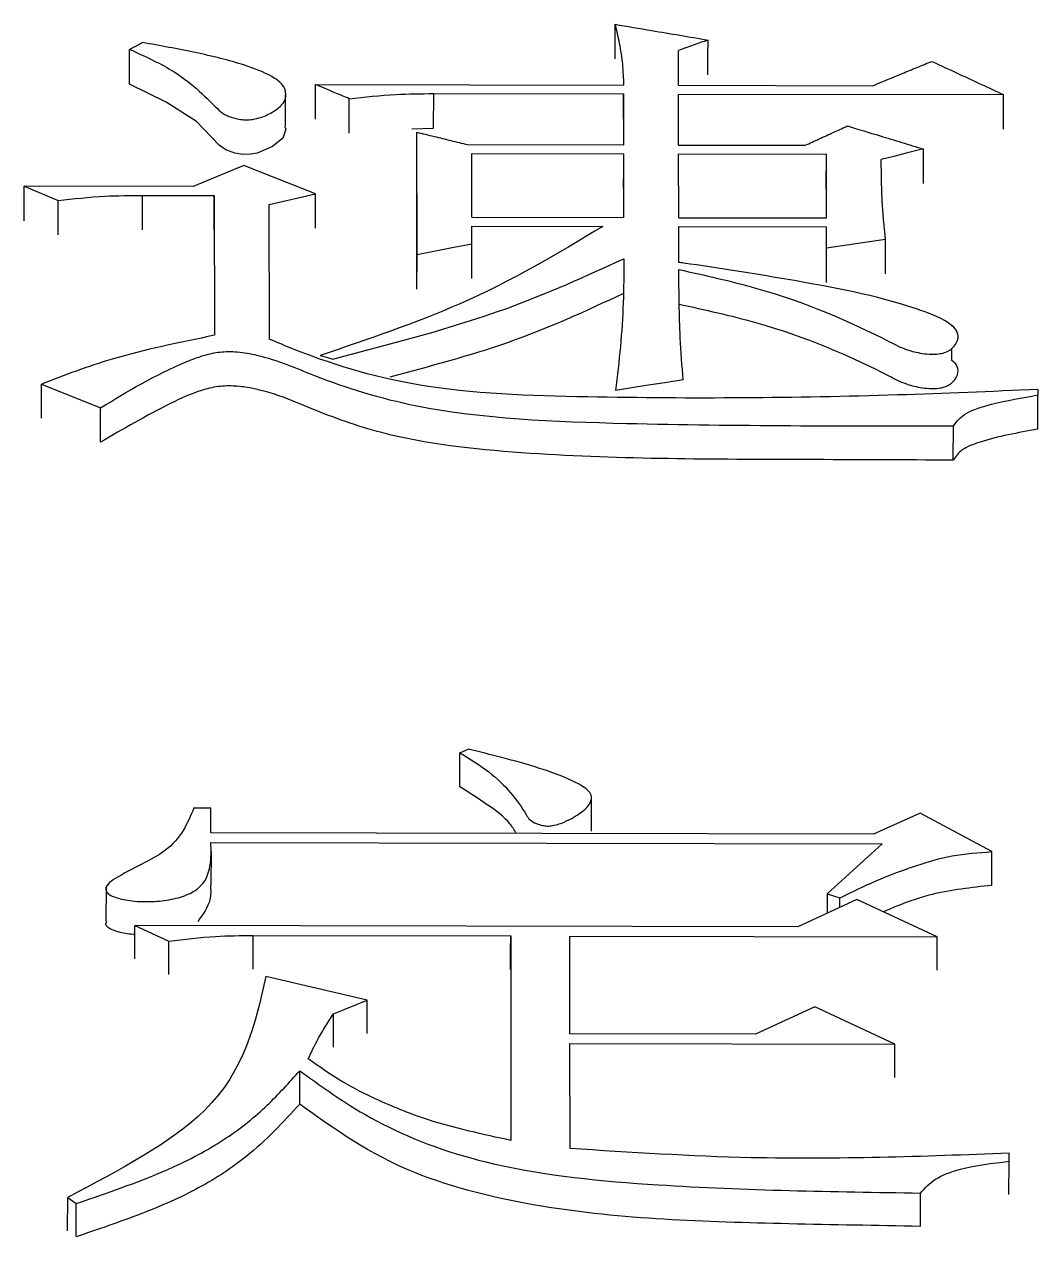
# Model space of a CAD drawing. Header units: millimetres. Extents: x 2384 to 4064, y 886 to 2074.
# Drawn here: x 2773.489 to 2776.086, y 1870.759 to 1873.865 of the extents above; entities that cross this region are included whole.
import ezdxf

# ---------------------------------------------------------------- set-up
doc = ezdxf.new("R2010")
doc.units = ezdxf.units.MM

msp = doc.modelspace()

# ---------------------------------------------------------------- linework, layer by layer
at = {"color": 7, "linetype": 'Continuous', "lineweight": 25}
for p, q in [((2773.7593, 1873.7111), (2773.7595, 1873.8002)), ((2775.1659, 1873.7082), (2775.1658, 1873.7976)), ((2774.2354, 1873.6214), (2774.2356, 1873.7099)), ((2774.2356, 1873.7099), (2775.0253, 1873.7085)), ((2775.1659, 1873.7082), (2775.6635, 1873.7073)), ((2774.1588, 1873.6044), (2774.159, 1873.6837)), ((2774.159, 1873.6885), (2774.159, 1873.6934)), ((2774.5383, 1873.5981), (2774.5386, 1873.687)), ((2774.5386, 1873.687), (2775.0253, 1873.6861)), ((2775.0253, 1873.6861), (2775.0251, 1873.5975)), ((2775.0255, 1873.5555), (2775.0253, 1873.6861)), ((2775.166, 1873.6858), (2775.9989, 1873.6843)), ((2775.1662, 1873.5553), (2775.166, 1873.6858)), ((2774.322, 1873.5854), (2774.3222, 1873.6739)), ((2774.483, 1873.5968), (2774.5383, 1873.5981)), ((2774.4959, 1873.2744), (2774.4954, 1873.5881)), ((2774.6253, 1873.5563), (2775.0255, 1873.5555)), ((2775.1662, 1873.5553), (2775.4907, 1873.5547)), ((2774.6361, 1873.5337), (2775.0256, 1873.5329)), ((2774.6364, 1873.3702), (2774.6361, 1873.5337)), ((2775.0258, 1873.3694), (2775.0256, 1873.5329)), ((2775.1662, 1873.5327), (2775.5448, 1873.532)), ((2775.1664, 1873.3692), (2775.1662, 1873.5327)), ((2775.5445, 1873.4437), (2775.5448, 1873.532)), ((2775.545, 1873.3685), (2775.5448, 1873.532)), ((2774.0521, 1873.5031), (2773.9223, 1873.4489)), ((2774.236, 1873.4301), (2774.0521, 1873.5031)), ((2774.4956, 1873.186), (2774.4952, 1873.4994)), ((2773.4894, 1873.3615), (2773.4896, 1873.4497)), ((2773.4896, 1873.4497), (2773.5762, 1873.4131)), ((2773.9223, 1873.4489), (2773.4896, 1873.4497)), ((2774.1171, 1873.403), (2774.236, 1873.4301)), ((2773.576, 1873.325), (2773.5762, 1873.4131)), ((2773.7923, 1873.3378), (2773.7925, 1873.4264)), ((2773.7925, 1873.4264), (2773.9764, 1873.426)), ((2773.9764, 1873.426), (2773.9769, 1873.0679)), ((2774.1176, 1873.0584), (2774.1171, 1873.403)), ((2774.6364, 1873.3702), (2775.0258, 1873.3694)), ((2775.1664, 1873.3692), (2775.545, 1873.3685)), ((2774.6364, 1873.3473), (2774.9716, 1873.3467)), ((2774.6365, 1873.3016), (2774.6364, 1873.3473)), ((2775.1664, 1873.3463), (2775.5451, 1873.3456)), ((2775.1666, 1873.2548), (2775.1664, 1873.3463)), ((2775.5448, 1873.2576), (2775.5451, 1873.3456)), ((2775.5451, 1873.2907), (2775.5451, 1873.3456)), ((2774.4956, 1873.1865), (2774.4959, 1873.2744)), ((2775.5449, 1873.2028), (2775.5451, 1873.2907)), ((2775.8664, 1873.0916), (2775.8664, 1873.0934)), ((2775.8662, 1873.0053), (2775.8663, 1873.0353)), ((2773.5336, 1872.9432), (2773.6851, 1872.8822)), ((2776.0863, 1872.8277), (2776.0865, 1872.9151)), ((2776.0865, 1872.9291), (2776.0865, 1872.9151)), ((2773.6849, 1872.7943), (2773.6851, 1872.8822)), ((2775.87, 1872.7482), (2775.8703, 1872.836)), ((2774.6057, 1871.9983), (2774.6273, 1872.008)), ((2774.9427, 1871.7982), (2774.9429, 1871.8847)), ((2773.9243, 1871.8576), (2773.9676, 1871.8575)), ((2773.9676, 1871.7936), (2773.9676, 1871.8575)), ((2775.7849, 1871.8443), (2775.666, 1871.7904)), ((2775.9689, 1871.7455), (2775.7849, 1871.8443)), ((2775.666, 1871.7904), (2773.9676, 1871.7936)), ((2773.9677, 1871.7689), (2775.6876, 1871.7658)), ((2775.6876, 1871.7658), (2775.5471, 1871.6375)), ((2773.9686, 1871.6602), (2773.9689, 1871.7461)), ((2775.9687, 1871.6591), (2775.9689, 1871.7455)), ((2773.699, 1871.6533), (2773.6987, 1871.5676)), ((2775.5471, 1871.6375), (2775.547, 1871.5877)), ((2775.5471, 1871.6375), (2775.5796, 1871.6275)), ((2775.5795, 1871.6026), (2775.5796, 1871.6275)), ((2775.6229, 1871.6225), (2775.4715, 1871.5532)), ((2775.8285, 1871.5276), (2775.6229, 1871.6225)), ((2773.7729, 1871.4707), (2773.7732, 1871.5563)), ((2773.7732, 1871.5563), (2773.8598, 1871.5163)), ((2775.4715, 1871.5532), (2773.7732, 1871.5563)), ((2773.8595, 1871.4307), (2773.8598, 1871.5163)), ((2774.0759, 1871.4448), (2774.0761, 1871.5309)), ((2774.0761, 1871.5309), (2774.736, 1871.5296)), ((2774.736, 1871.5296), (2774.7365, 1871.0058)), ((2774.8874, 1871.5294), (2775.8285, 1871.5276)), ((2774.8877, 1871.279), (2774.8874, 1871.5294)), ((2774.3683, 1871.3654), (2774.1087, 1871.426)), ((2774.2818, 1871.3304), (2774.3683, 1871.3654)), ((2775.515, 1871.3482), (2775.3636, 1871.2781)), ((2775.7206, 1871.2522), (2775.515, 1871.3482)), ((2774.2816, 1871.245), (2774.2818, 1871.3304)), ((2775.3636, 1871.2781), (2774.8877, 1871.279)), ((2774.8877, 1871.2538), (2775.7206, 1871.2522)), ((2774.8879, 1870.9851), (2774.8877, 1871.2538)), ((2774.1952, 1871.0988), (2774.1955, 1871.1844)), ((2776.0127, 1870.8675), (2776.013, 1870.9524)), ((2776.013, 1870.9524), (2776.0129, 1870.9728)), ((2773.6005, 1870.7746), (2773.6008, 1870.8598)), ((2773.6008, 1870.8598), (2773.6225, 1870.8443))]:
    msp.add_line(p, q, dxfattribs=at)
at = {"color": 7, "linetype": 'Continuous', "lineweight": 25, "flags": 128}
for points in [[(2775.0032, 1873.7758), (2775.0033, 1873.8254), (2775.0034, 1873.8646)], [(2775.2412, 1873.7354), (2775.2414, 1873.785), (2775.2415, 1873.8242)], [(2774.1564, 1873.6038), (2774.1597, 1873.5958), (2774.1519, 1873.5731), (2774.1259, 1873.5513), (2774.0866, 1873.5347), (2774.0688, 1873.5315), (2774.0494, 1873.5313), (2774.0294, 1873.5347), (2774.006, 1873.5433), (2773.9891, 1873.5549), (2773.9307, 1873.6151), (2773.8533, 1873.6653), (2773.7593, 1873.7111), (2773.7593, 1873.7111)], [(2775.9987, 1873.5957), (2775.9988, 1873.6451), (2775.9989, 1873.6843)], [(2774.4952, 1873.4997), (2774.4953, 1873.5491), (2774.4954, 1873.5881)], [(2775.0253, 1873.4447), (2775.0255, 1873.4939), (2775.0256, 1873.5329)], [(2775.7936, 1873.5451), (2775.7496, 1873.5341), (2775.7175, 1873.5261), (2775.6854, 1873.5181)], [(2775.7933, 1873.4568), (2775.7935, 1873.506), (2775.7936, 1873.5451)], [(2774.2358, 1873.342), (2774.2359, 1873.3911), (2774.236, 1873.4301)], [(2773.9762, 1873.3379), (2773.9763, 1873.3871), (2773.9764, 1873.426)], [(2775.6965, 1873.3134), (2775.649, 1873.3063), (2775.5971, 1873.2985), (2775.5451, 1873.2907)], [(2775.6963, 1873.2254), (2775.6964, 1873.2745), (2775.6965, 1873.3134)], [(2774.6365, 1873.3016), (2774.5903, 1873.2927), (2774.5431, 1873.2835), (2774.4959, 1873.2744)], [(2774.6362, 1873.2137), (2774.6364, 1873.2627), (2774.6365, 1873.3016)], [(2774.2474, 1873.0163), (2774.2637, 1873.0117), (2774.2798, 1873.007)], [(2773.5334, 1872.8558), (2773.5334, 1872.8774), (2773.5335, 1872.8996), (2773.5336, 1872.9432)], [(2775.1778, 1872.9541), (2775.1305, 1872.9465), (2775.0831, 1872.939), (2775.0048, 1872.9264)], [(2774.6055, 1871.9116), (2774.6056, 1871.942), (2774.6056, 1871.9701), (2774.6057, 1871.9983)], [(2774.7357, 1871.444), (2774.7358, 1871.4918), (2774.736, 1871.5296)], [(2775.8283, 1871.442), (2775.8284, 1871.4897), (2775.8285, 1871.5276)], [(2774.3681, 1871.2799), (2774.3682, 1871.3276), (2774.3683, 1871.3654)], [(2775.7204, 1871.1669), (2775.7205, 1871.2145), (2775.7206, 1871.2522)], [(2775.7856, 1870.7862), (2775.7857, 1870.8098), (2775.7858, 1870.8338), (2775.7859, 1870.8711)], [(2773.6222, 1870.7595), (2773.6223, 1870.7902), (2773.6224, 1870.8173), (2773.6225, 1870.8443)]]:
    msp.add_lwpolyline(points, dxfattribs=at)
at = {"color": 7, "linetype": 'Continuous', "lineweight": 25}
for points, knots in [([(2775.0034, 1873.8646), (2775.0071, 1873.8483), (2775.0147, 1873.8143), (2775.0231, 1873.7622), (2775.0246, 1873.7264), (2775.0253, 1873.7085)], [0, 0, 0, 0, 0.315282, 0.657356, 1, 1, 1, 1]), ([(2775.0034, 1873.8646), (2775.0347, 1873.8593), (2775.09, 1873.8499), (2775.1694, 1873.8364), (2775.2174, 1873.8282), (2775.2415, 1873.8242)], [0, 0, 0, 0, 0.394054, 0.697027, 1, 1, 1, 1]), ([(2773.7595, 1873.8002), (2773.7971, 1873.7832), (2773.8933, 1873.7398), (2773.9543, 1873.6781), (2773.9972, 1873.6363), (2774.0164, 1873.6271), (2774.0351, 1873.6216), (2774.0568, 1873.6192), (2774.077, 1873.6207), (2774.1027, 1873.6276), (2774.1309, 1873.6415), (2774.1557, 1873.6621), (2774.1628, 1873.6868), (2774.1528, 1873.7109), (2774.117, 1873.7371), (2774.0419, 1873.7657), (2773.928, 1873.7935), (2773.8376, 1873.8097), (2773.792, 1873.8179)], [0, 0, 0, 0, 0.132576, 0.3392, 0.368942, 0.383767, 0.408892, 0.423885, 0.438973, 0.45932, 0.498147, 0.542368, 0.587069, 0.63299, 0.675109, 0.75468, 0.876187, 1, 1, 1, 1]), ([(2773.7595, 1873.8002), (2773.7623, 1873.8017), (2773.769, 1873.8054), (2773.7799, 1873.8113), (2773.7879, 1873.8157), (2773.792, 1873.8179)], [0, 0, 0, 0, 0.252839, 0.626395, 1, 1, 1, 1]), ([(2775.2415, 1873.8242), (2775.2352, 1873.8219), (2775.2226, 1873.8175), (2775.2036, 1873.8109), (2775.1847, 1873.8042), (2775.1721, 1873.7998), (2775.1658, 1873.7976)], [0, 0, 0, 0, 0.25, 0.5, 0.75, 1, 1, 1, 1]), ([(2775.6635, 1873.7073), (2775.6888, 1873.7177), (2775.7266, 1873.7333), (2775.777, 1873.754), (2775.8023, 1873.7644), (2775.8149, 1873.7696)], [0, 0, 0, 0, 0.5, 0.75, 1, 1, 1, 1]), ([(2775.8149, 1873.7696), (2775.8383, 1873.7587), (2775.8807, 1873.7391), (2775.9421, 1873.7107), (2775.9799, 1873.6931), (2775.9989, 1873.6843)], [0, 0, 0, 0, 0.382288, 0.691144, 1, 1, 1, 1]), ([(2774.3222, 1873.6739), (2774.3099, 1873.6791), (2774.2893, 1873.6876), (2774.2604, 1873.6997), (2774.2439, 1873.7065), (2774.2356, 1873.7099)], [0, 0, 0, 0, 0.4283602, 0.7141801, 1, 1, 1, 1]), ([(2774.3222, 1873.6739), (2774.362, 1873.6783), (2774.4331, 1873.6861), (2774.5063, 1873.6867), (2774.5386, 1873.687)], [0, 0, 0, 0, 0.558835, 1, 1, 1, 1]), ([(2774.4954, 1873.5881), (2774.5102, 1873.5845), (2774.5392, 1873.5774), (2774.5825, 1873.5668), (2774.611, 1873.5598), (2774.6253, 1873.5563)], [0, 0, 0, 0, 0.340619, 0.67031, 1, 1, 1, 1]), ([(2775.4907, 1873.5547), (2775.5025, 1873.5601), (2775.5264, 1873.571), (2775.5624, 1873.5875), (2775.5867, 1873.5986), (2775.5988, 1873.6041)], [0, 0, 0, 0, 0.327554, 0.663777, 1, 1, 1, 1]), ([(2775.5988, 1873.6041), (2775.6267, 1873.5956), (2775.6731, 1873.5816), (2775.738, 1873.5619), (2775.7751, 1873.5507), (2775.7936, 1873.5451)], [0, 0, 0, 0, 0.429876, 0.714938, 1, 1, 1, 1]), ([(2775.6965, 1873.3134), (2775.6931, 1873.347), (2775.6879, 1873.398), (2775.6861, 1873.4662), (2775.6856, 1873.5008), (2775.6854, 1873.5181)], [0, 0, 0, 0, 0.490533, 0.745253, 1, 1, 1, 1]), ([(2773.5762, 1873.4131), (2773.616, 1873.4176), (2773.6871, 1873.4256), (2773.7603, 1873.4261), (2773.7925, 1873.4264)], [0, 0, 0, 0, 0.558835, 1, 1, 1, 1]), ([(2774.9716, 1873.3467), (2774.8559, 1873.2771), (2774.6471, 1873.1514), (2774.3706, 1873.058), (2774.2474, 1873.0163)], [0, 0, 0, 0, 0.554384, 1, 1, 1, 1]), ([(2774.2798, 1873.007), (2774.4339, 1873.047), (2774.7068, 1873.118), (2774.9291, 1873.2199), (2775.0259, 1873.2642)], [0, 0, 0, 0, 0.564488, 1, 1, 1, 1]), ([(2775.0259, 1873.2642), (2775.0257, 1873.2266), (2775.0253, 1873.1518), (2775.018, 1873.0392), (2775.0092, 1872.964), (2775.0048, 1872.9264)], [0, 0, 0, 0, 0.336229, 0.668022, 1, 1, 1, 1]), ([(2775.1666, 1873.2364), (2775.2336, 1873.2216), (2775.4369, 1873.1767), (2775.6194, 1873.0971), (2775.7448, 1873.0316), (2775.7839, 1873.022), (2775.8121, 1873.019), (2775.8321, 1873.0198), (2775.8488, 1873.0235), (2775.8644, 1873.0315), (2775.8785, 1873.0459), (2775.885, 1873.0648), (2775.8771, 1873.0849), (2775.8446, 1873.1106), (2775.708, 1873.1634), (2775.4714, 1873.208), (2775.263, 1873.2408), (2775.1709, 1873.2541), (2775.1666, 1873.2548)], [0, 0, 0, 0, 0.124007, 0.376465, 0.411268, 0.435218, 0.449016, 0.459492, 0.468414, 0.479423, 0.497391, 0.524308, 0.546398, 0.568411, 0.629484, 0.837717, 0.992417, 1, 1, 1, 1]), ([(2775.1778, 1872.9541), (2775.1751, 1872.9899), (2775.1701, 1873.0551), (2775.1674, 1873.1492), (2775.1669, 1873.2073), (2775.1666, 1873.2364)], [0, 0, 0, 0, 0.378518, 0.689253, 1, 1, 1, 1]), ([(2774.427, 1872.9619), (2774.5295, 1872.9891), (2774.7501, 1873.0475), (2774.9296, 1873.1311), (2775.0256, 1873.1759)], [0, 0, 0, 0, 0.464641, 1, 1, 1, 1]), ([(2775.1664, 1873.1481), (2775.2333, 1873.1333), (2775.4367, 1873.0885), (2775.6191, 1873.0089), (2775.7447, 1872.9435), (2775.7838, 1872.934), (2775.812, 1872.931), (2775.832, 1872.9318), (2775.8486, 1872.9355), (2775.8643, 1872.9435), (2775.8785, 1872.958), (2775.8843, 1872.9767), (2775.8792, 1872.994), (2775.8682, 1873.0018), (2775.8645, 1873.0044)], [0, 0, 0, 0, 0.222574, 0.675695, 0.737857, 0.780976, 0.805639, 0.82445, 0.840474, 0.860282, 0.89261, 0.940825, 0.980383, 1, 1, 1, 1]), ([(2773.9769, 1873.0679), (2773.887, 1873.0496), (2773.7277, 1873.0171), (2773.5925, 1872.9656), (2773.5336, 1872.9432)], [0, 0, 0, 0, 0.564088, 1, 1, 1, 1]), ([(2776.0865, 1872.9291), (2775.9668, 1872.924), (2775.5832, 1872.9076), (2775.0556, 1872.9041), (2774.5062, 1872.9219), (2774.248, 1873.0027), (2774.1351, 1873.0507), (2774.1173, 1873.0582)], [0, 0, 0, 0, 0.175955, 0.563795, 0.77802, 0.965061, 1, 1, 1, 1]), ([(2773.6851, 1872.8822), (2773.7538, 1872.924), (2773.8342, 1872.973), (2773.9459, 1873.0165), (2773.9902, 1873.0265), (2774.0386, 1873.0268), (2774.1274, 1873.01), (2774.2607, 1872.9497), (2774.5567, 1872.8581), (2775.1349, 1872.8356), (2775.5928, 1872.8358), (2775.8703, 1872.836)], [0, 0, 0, 0, 0.138482, 0.162102, 0.180201, 0.198515, 0.22064, 0.2973, 0.42504, 0.651641, 1, 1, 1, 1]), ([(2775.87, 1872.7482), (2775.7438, 1872.7487), (2775.3823, 1872.7504), (2774.8993, 1872.7498), (2774.466, 1872.7938), (2774.2447, 1872.8686), (2774.1281, 1872.924), (2774.0303, 1872.9391), (2773.9842, 1872.9378), (2773.9252, 1872.9228), (2773.8237, 1872.8745), (2773.743, 1872.8279), (2773.6849, 1872.7943)], [0, 0, 0, 0, 0.157251, 0.450542, 0.60422, 0.695386, 0.78573, 0.803607, 0.82168, 0.841557, 0.885776, 1, 1, 1, 1]), ([(2775.8703, 1872.836), (2775.8795, 1872.8475), (2775.8986, 1872.8713), (2775.982, 1872.8965), (2776.0466, 1872.908), (2776.0865, 1872.9151)], [0, 0, 0, 0, 0.266463, 0.547608, 1, 1, 1, 1]), ([(2776.0863, 1872.8272), (2776.0353, 1872.8182), (2775.9649, 1872.8058), (2775.8886, 1872.7763), (2775.8761, 1872.7574), (2775.87, 1872.7482)], [0, 0, 0, 0, 0.572568, 0.791112, 1, 1, 1, 1]), ([(2774.6057, 1871.9983), (2774.6316, 1871.9825), (2774.7087, 1871.9355), (2774.7556, 1871.8739), (2774.7838, 1871.8266), (2774.7993, 1871.8176), (2774.8155, 1871.8125), (2774.83, 1871.8107), (2774.8454, 1871.8119), (2774.8738, 1871.8201), (2774.9052, 1871.8375), (2774.9344, 1871.859), (2774.9441, 1871.8783), (2774.942, 1871.8936), (2774.9262, 1871.9105), (2774.8569, 1871.9471), (2774.7489, 1871.9777), (2774.6559, 1872.0009), (2774.6273, 1872.008)], [0, 0, 0, 0, 0.115814, 0.344663, 0.368828, 0.39319, 0.409897, 0.422378, 0.434923, 0.453158, 0.514672, 0.566579, 0.59965, 0.62581, 0.651927, 0.703898, 0.90891, 1, 1, 1, 1]), ([(2774.7503, 1871.7921), (2774.7454, 1871.8005), (2774.7296, 1871.8271), (2774.6763, 1871.8666), (2774.6292, 1871.8965), (2774.6055, 1871.9116)], [0, 0, 0, 0, 0.185347, 0.588871, 1, 1, 1, 1]), ([(2773.9243, 1871.8576), (2773.9079, 1871.8183), (2773.8782, 1871.7473), (2773.7537, 1871.6979), (2773.7023, 1871.6631), (2773.6953, 1871.6474), (2773.705, 1871.6364), (2773.7233, 1871.6275), (2773.7564, 1871.6193), (2773.8042, 1871.6161), (2773.855, 1871.6203), (2773.9018, 1871.6309), (2773.9518, 1871.6591), (2773.9692, 1871.7091), (2773.9682, 1871.749), (2773.9677, 1871.7689)], [0, 0, 0, 0, 0.230315, 0.416653, 0.453363, 0.487574, 0.504133, 0.522235, 0.561764, 0.612067, 0.663426, 0.714082, 0.762172, 0.881162, 1, 1, 1, 1]), ([(2775.5796, 1871.6275), (2775.6171, 1871.6455), (2775.6792, 1871.6754), (2775.7758, 1871.7109), (2775.8654, 1871.7378), (2775.9342, 1871.7429), (2775.9689, 1871.7455)], [0, 0, 0, 0, 0.334836, 0.553745, 0.775373, 1, 1, 1, 1]), ([(2773.9665, 1871.6597), (2773.9672, 1871.6472), (2773.9691, 1871.615), (2773.9472, 1871.5846), (2773.9338, 1871.566)], [0, 0, 0, 0, 0.389384, 1, 1, 1, 1]), ([(2775.9686, 1871.6591), (2775.9161, 1871.6533), (2775.8301, 1871.6438), (2775.7432, 1871.6134), (2775.7037, 1871.5969), (2775.6904, 1871.5913)], [0, 0, 0, 0, 0.50857, 0.833714, 1, 1, 1, 1]), ([(2773.7731, 1871.5334), (2773.7665, 1871.5337), (2773.7466, 1871.5347), (2773.7229, 1871.5414), (2773.705, 1871.5501), (2773.6966, 1871.5585), (2773.6997, 1871.5642), (2773.7013, 1871.567)], [0, 0, 0, 0, 0.1783263, 0.5342408, 0.6971658, 0.8461371, 1, 1, 1, 1]), ([(2773.8598, 1871.5163), (2773.8995, 1871.5212), (2773.9707, 1871.5299), (2774.0438, 1871.5306), (2774.0761, 1871.5309)], [0, 0, 0, 0, 0.558835, 1, 1, 1, 1]), ([(2774.1086, 1871.426), (2774.0817, 1871.3056), (2774.0328, 1871.0875), (2773.7345, 1870.9302), (2773.6008, 1870.8598)], [0, 0, 0, 0, 0.551895, 1, 1, 1, 1]), ([(2774.217, 1871.2147), (2774.225, 1871.2318), (2774.2381, 1871.26), (2774.2614, 1871.2983), (2774.275, 1871.3197), (2774.2818, 1871.3304)], [0, 0, 0, 0, 0.438752, 0.719321, 1, 1, 1, 1]), ([(2774.7365, 1871.0058), (2774.6649, 1871.0213), (2774.5478, 1871.0467), (2774.4078, 1871.102), (2774.3026, 1871.1545), (2774.2455, 1871.1947), (2774.217, 1871.2147)], [0, 0, 0, 0, 0.3463703, 0.567178, 0.7849776, 1, 1, 1, 1]), ([(2773.6225, 1870.8443), (2773.7088, 1870.8737), (2773.8499, 1870.9218), (2774.0112, 1871.0097), (2774.1154, 1871.0946), (2774.1688, 1871.1545), (2774.1955, 1871.1844)], [0, 0, 0, 0, 0.347372, 0.56793, 0.785018, 1, 1, 1, 1]), ([(2774.1955, 1871.1844), (2774.2616, 1871.1365), (2774.3945, 1871.0401), (2774.7098, 1870.9261), (2775.1939, 1870.8801), (2775.562, 1870.8745), (2775.7859, 1870.8711)], [0, 0, 0, 0, 0.189623, 0.381301, 0.623814, 1, 1, 1, 1]), ([(2774.1952, 1871.0987), (2774.1531, 1871.0527), (2774.0833, 1870.9763), (2773.9409, 1870.8821), (2773.7896, 1870.8155), (2773.6782, 1870.778), (2773.6222, 1870.7591)], [0, 0, 0, 0, 0.3327114, 0.551426, 0.7743212, 1, 1, 1, 1]), ([(2775.7856, 1870.7858), (2775.6734, 1870.7878), (2775.3486, 1870.7934), (2774.8974, 1870.8074), (2774.4457, 1870.9193), (2774.2843, 1871.0349), (2774.1953, 1871.0988)], [0, 0, 0, 0, 0.1885835, 0.546057, 0.7494832, 1, 1, 1, 1]), ([(2776.0129, 1870.9728), (2775.7925, 1870.9648), (2775.4165, 1870.951), (2775.0426, 1870.9751), (2774.8879, 1870.9851)], [0, 0, 0, 0, 0.586461, 1, 1, 1, 1]), ([(2775.7859, 1870.8711), (2775.797, 1870.8835), (2775.8197, 1870.9088), (2775.9007, 1870.9396), (2775.9701, 1870.9475), (2776.013, 1870.9524)], [0, 0, 0, 0, 0.268928, 0.548046, 1, 1, 1, 1])]:
    msp.add_open_spline(points, degree=3, knots=knots, dxfattribs=at)

doc.saveas('drawing.dxf')
